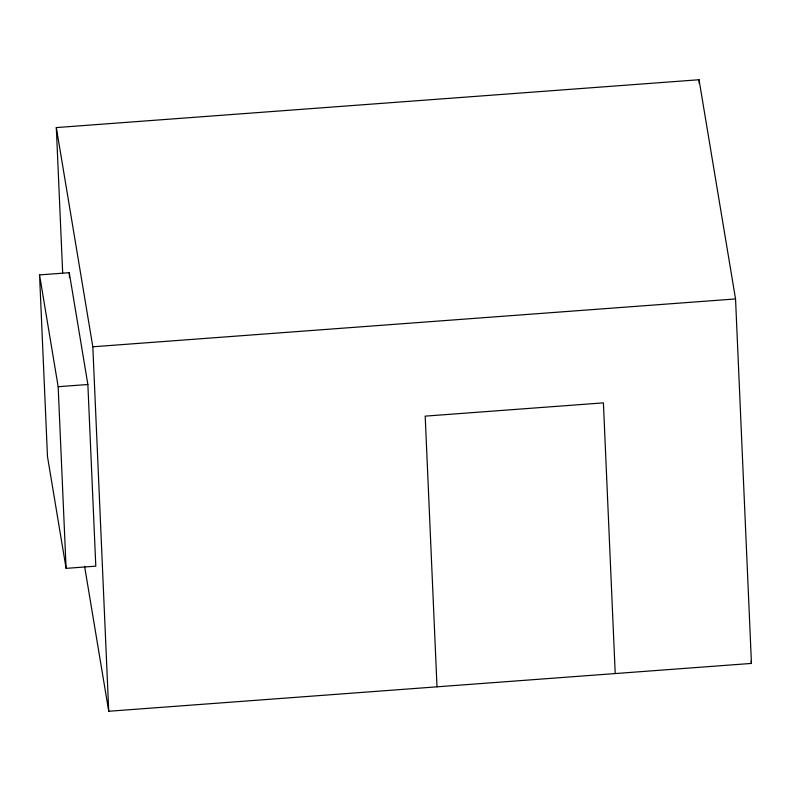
<?xml version="1.0" encoding="UTF-8"?>
<svg xmlns="http://www.w3.org/2000/svg" width="791" height="791" viewBox="0 0 791 791"><rect width="100%" height="100%" fill="white"/><g stroke="black" fill="none" stroke-linecap="round" stroke-linejoin="round"><path stroke-width="1.19" d="M62.667 272.875L56.319 127.578L699.036 79.743L735.541 298.939L751.45 663.422L108.733 711.257L84.607 566.346M39.55 274.892L69.252 272.687L87.87 384.505L95.8 566.158L66.098 568.363L47.48 456.545L39.55 274.892L58.168 386.71L66.098 568.363M56.319 127.578L92.824 346.784L735.541 298.939M58.168 386.71L87.87 384.505M751.045 660.979L751.45 663.422M699.036 79.743L699.204 83.431M615.22 673.556L603.404 402.866L425.192 416.135L437.008 686.825M92.824 346.784L108.733 711.257M69.252 272.687L69.47 277.592"/></g></svg>
